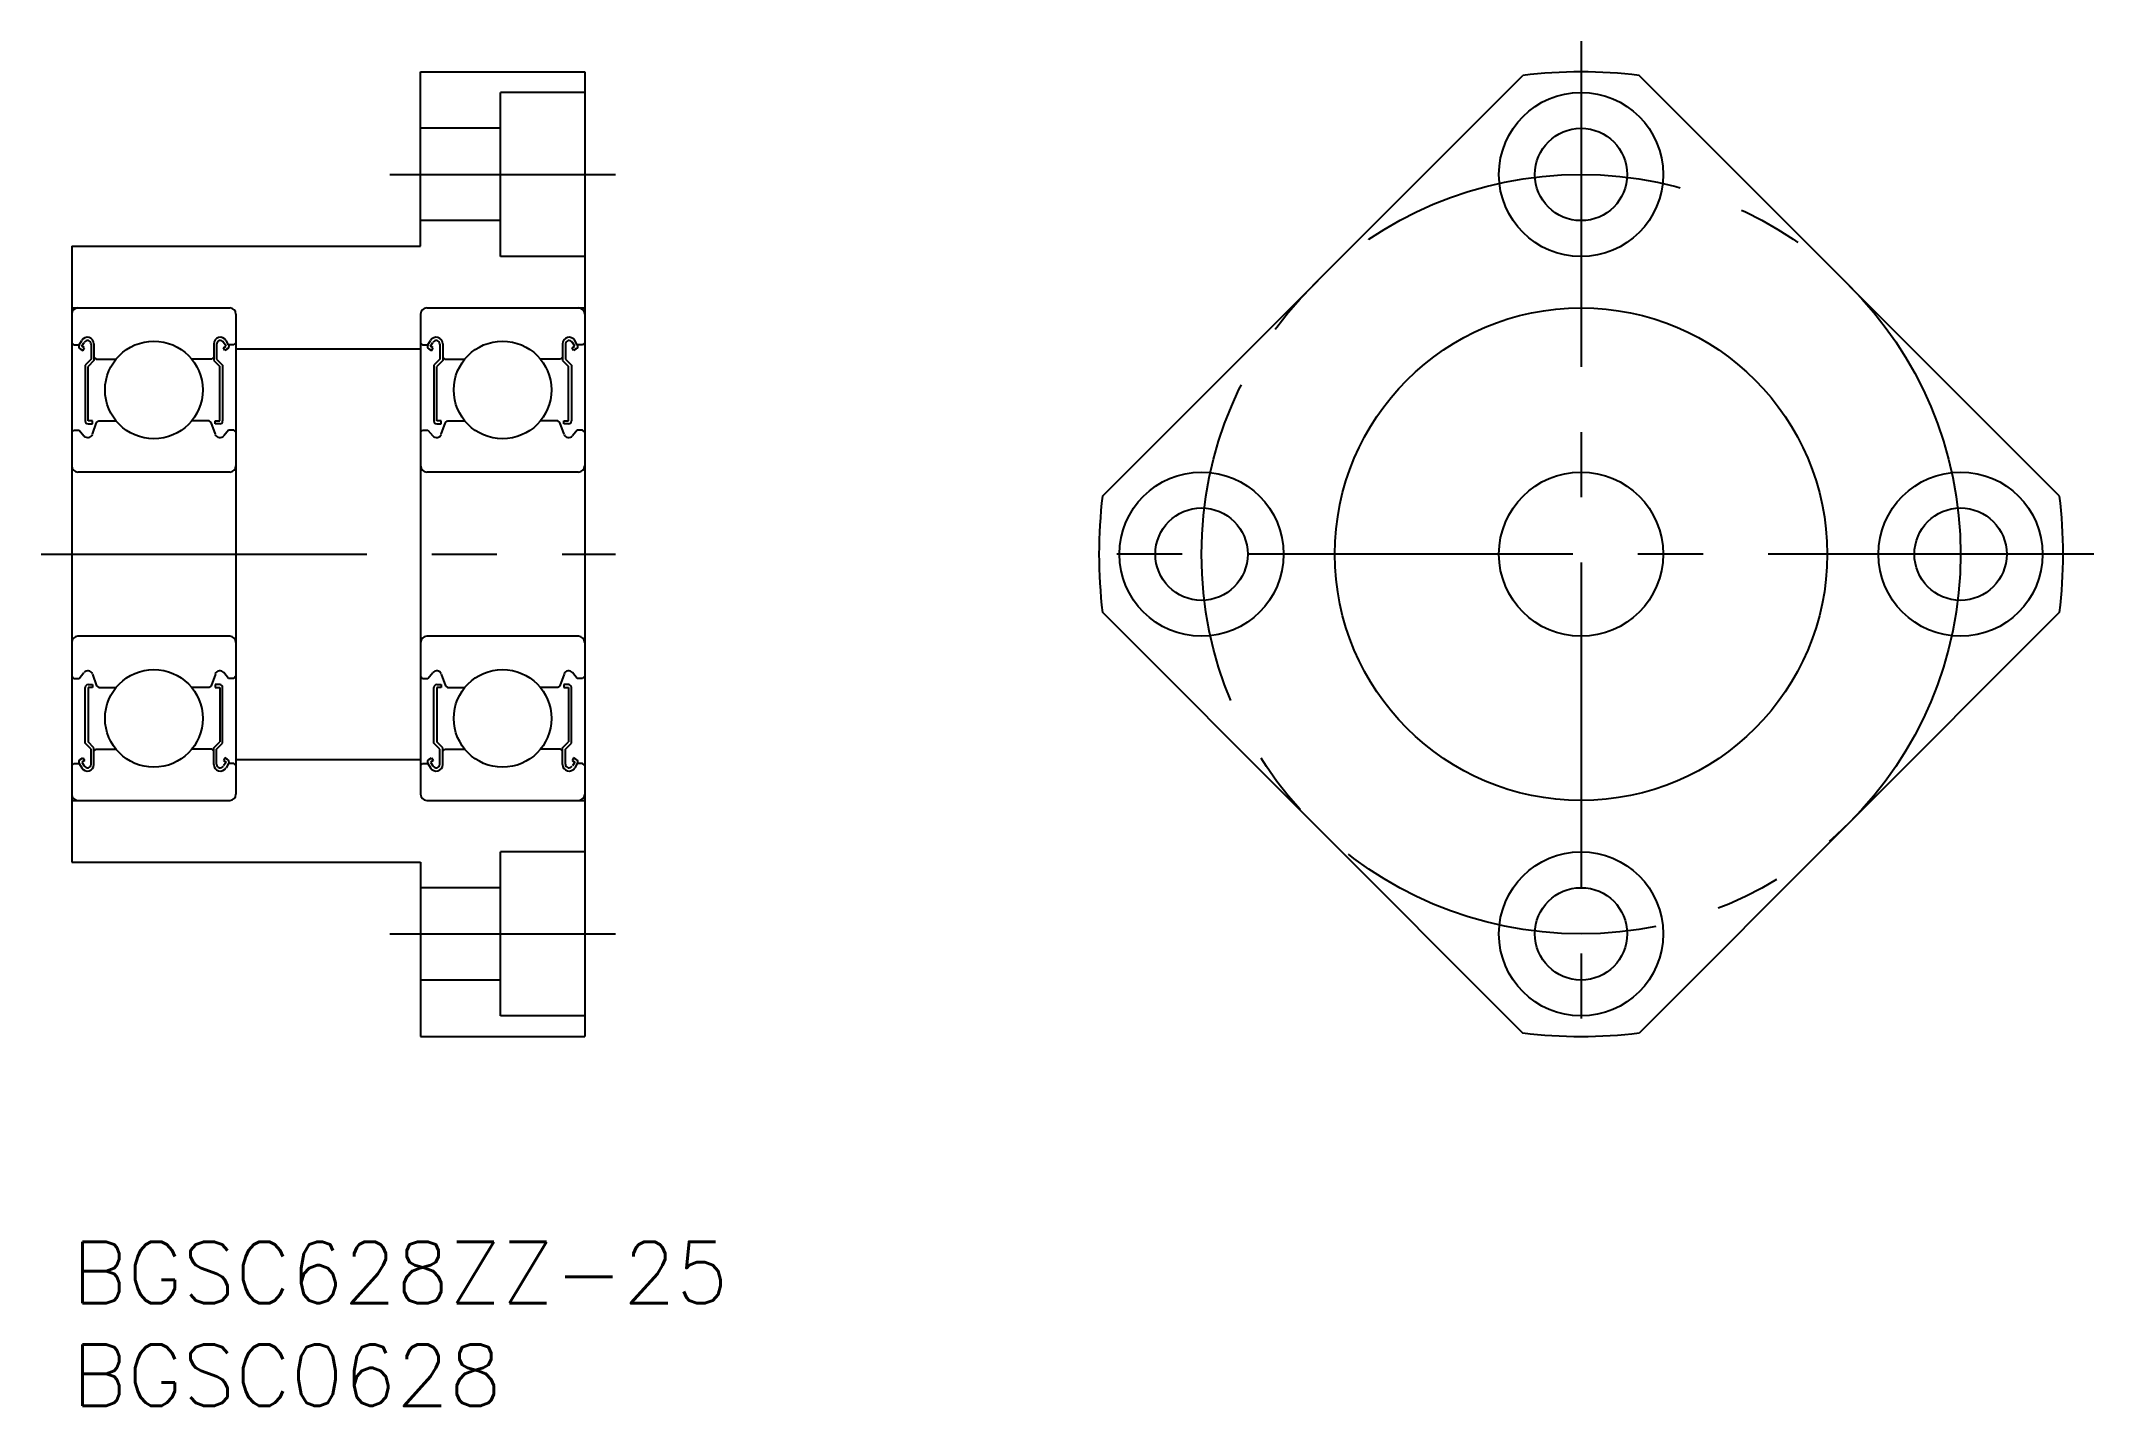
# Model space of a CAD drawing. Extents: x -1 to 99, y -8 to 58.
import ezdxf

# ---------------------------------------------------------------- set-up
doc = ezdxf.new("R2010")
doc.units = 0
doc.header["$LTSCALE"] = 0.5
doc.linetypes.add('CENTER', pattern=[50.8, 31.75, -6.35, 6.35, -6.35])
for name, color, linetype in [('MSM_CENTER', 1, 'CENTER'), ('MSM_CONTINUOUS', 7, 'CONTINUOUS'), ('MSM_PART_NUMBER', 7, 'CONTINUOUS')]:
    doc.layers.add(name, color=color, linetype=linetype)
doc.styles.get("Standard").update_dxf_attribs({"font": 'txt.shx', "height": 3, "bigfont": 'bigfont.shx'})

# ---------------------------------------------------------------- blocks, each defined once
blk = doc.blocks.new('*U1')
at = {"layer": 'MSM_PART_NUMBER'}
blk.add_text('BGSC628ZZ-25', height=3, dxfattribs=at).set_placement((0, -3))
blk = doc.blocks.new('*U2')
at = {"layer": 'MSM_PART_NUMBER'}
blk.add_text('BGSC0628', height=3, dxfattribs=at).set_placement((0, -8))

msp = doc.modelspace()

# ---------------------------------------------------------------- linework, layer by layer
at = {"layer": 'MSM_CENTER'}
for p, q in [((73.57, 58.5), (73.57, 8.5)), ((15.5, 52), (26.5, 52)), ((-1.5, 33.5), (26.5, 33.5)), ((98.57, 33.5), (48.57, 33.5)), ((15.5, 15), (26.5, 15))]:
    msp.add_line(p, q, dxfattribs=at)
msp.add_circle((73.57, 33.5), 18.5, dxfattribs=at)
at = {"layer": 'MSM_CONTINUOUS'}
for p, q in [((17, 57), (25, 57)), ((17, 48.5), (17, 57)), ((25, 57), (25, 10)), ((50.24, 36.33), (70.74, 56.83)), ((96.9, 36.33), (76.41, 56.83)), ((25, 56), (20.9, 56)), ((20.9, 48), (20.9, 56)), ((20.9, 54.25), (17, 54.25)), ((20.9, 49.75), (17, 49.75)), ((0, 48.5), (0, 18.5)), ((0, 48.5), (17, 48.5)), ((25, 48), (20.9, 48)), ((0, 45.5), (7.7, 45.5)), ((8, 45.2), (8, 21.8)), ((17, 45.2), (17, 21.8)), ((17.3, 45.5), (25, 45.5)), ((0, 43.8), (0.1, 43.7)), ((0.1, 43.7), (0.36, 43.7)), ((0.36, 43.7), (0.48, 43.91)), ((0.41, 43.5), (0.54, 43.43)), ((0.48, 43.63), (0.6, 43.82)), ((0.61, 43.56), (0.48, 43.63)), ((0.54, 43.43), (0.61, 43.56)), ((0.94, 43.73), (0.94, 43)), ((1.08, 43.75), (1.08, 42.94)), ((1.08, 43.1), (1.18, 43)), ((6.92, 43.1), (6.82, 43)), ((6.92, 43.75), (6.92, 42.94)), ((7.06, 43.73), (7.06, 43)), ((7.39, 43.56), (7.52, 43.63)), ((7.46, 43.43), (7.39, 43.56)), ((7.52, 43.63), (7.4, 43.82)), ((7.59, 43.5), (7.46, 43.43)), ((7.64, 43.7), (7.52, 43.91)), ((7.9, 43.7), (7.64, 43.7)), ((8, 43.8), (7.9, 43.7)), ((8, 43.5), (17, 43.5)), ((17, 43.8), (17.1, 43.7)), ((17.1, 43.7), (17.36, 43.7)), ((17.36, 43.7), (17.48, 43.91)), ((17.41, 43.5), (17.54, 43.43)), ((17.48, 43.63), (17.6, 43.82)), ((17.61, 43.56), (17.48, 43.63)), ((17.54, 43.43), (17.61, 43.56)), ((17.94, 43.73), (17.94, 43)), ((18.08, 43.75), (18.08, 42.94)), ((18.08, 43.1), (18.18, 43)), ((23.92, 43.1), (23.82, 43)), ((23.92, 43.75), (23.92, 42.94)), ((24.06, 43.73), (24.06, 43)), ((24.39, 43.56), (24.52, 43.63)), ((24.46, 43.43), (24.39, 43.56)), ((24.52, 43.63), (24.4, 43.82)), ((24.59, 43.5), (24.46, 43.43)), ((24.64, 43.7), (24.52, 43.91)), ((24.9, 43.7), (24.64, 43.7)), ((25, 43.8), (24.9, 43.7)), ((0.94, 43), (0.65, 42.71)), ((0.65, 42.71), (0.65, 39.99)), ((1.08, 42.94), (0.79, 42.65)), ((0.79, 39.99), (0.79, 42.65)), ((1.18, 43), (2.15, 43)), ((6.82, 43), (5.85, 43)), ((6.92, 42.94), (7.21, 42.65)), ((7.06, 43), (7.35, 42.71)), ((7.21, 39.99), (7.21, 42.65)), ((7.35, 42.71), (7.35, 39.99)), ((17.94, 43), (17.65, 42.71)), ((17.65, 42.71), (17.65, 39.99)), ((18.08, 42.94), (17.79, 42.65)), ((17.79, 39.99), (17.79, 42.65)), ((18.18, 43), (19.15, 43)), ((23.82, 43), (22.85, 43)), ((23.92, 42.94), (24.21, 42.65)), ((24.06, 43), (24.35, 42.71)), ((24.21, 39.99), (24.21, 42.65)), ((24.35, 42.71), (24.35, 39.99)), ((0, 39.45), (0.1, 39.55)), ((0.1, 39.55), (0.36, 39.55)), ((0.36, 39.55), (0.59, 39.27)), ((1.01, 39.99), (0.79, 39.99)), ((0.79, 39.85), (1.01, 39.85)), ((1, 39.34), (1.21, 39.91)), ((1.01, 39.85), (1.01, 39.99)), ((1.21, 39.91), (1.31, 40)), ((1.31, 40), (2.15, 40)), ((6.69, 40), (5.85, 40)), ((6.79, 39.91), (6.69, 40)), ((7, 39.34), (6.79, 39.91)), ((6.99, 39.85), (6.99, 39.99)), ((6.99, 39.99), (7.21, 39.99)), ((7.21, 39.85), (6.99, 39.85)), ((7.64, 39.55), (7.41, 39.27)), ((7.9, 39.55), (7.64, 39.55)), ((8, 39.45), (7.9, 39.55)), ((17, 39.45), (17.1, 39.55)), ((17.1, 39.55), (17.36, 39.55)), ((17.36, 39.55), (17.59, 39.27)), ((18.01, 39.99), (17.79, 39.99)), ((17.79, 39.85), (18.01, 39.85)), ((18, 39.34), (18.21, 39.91)), ((18.01, 39.85), (18.01, 39.99)), ((18.21, 39.91), (18.31, 40)), ((18.31, 40), (19.15, 40)), ((23.69, 40), (22.85, 40)), ((23.79, 39.91), (23.69, 40)), ((24, 39.34), (23.79, 39.91)), ((23.99, 39.85), (23.99, 39.99)), ((23.99, 39.99), (24.21, 39.99)), ((24.21, 39.85), (23.99, 39.85)), ((24.64, 39.55), (24.41, 39.27)), ((24.9, 39.55), (24.64, 39.55)), ((25, 39.45), (24.9, 39.55)), ((7.7, 37.5), (0.3, 37.5)), ((24.7, 37.5), (17.3, 37.5)), ((50.24, 30.67), (70.74, 10.17)), ((96.9, 30.67), (76.41, 10.17)), ((7.7, 29.5), (0.3, 29.5)), ((24.7, 29.5), (17.3, 29.5)), ((0, 27.55), (0.1, 27.45)), ((0.1, 27.45), (0.36, 27.45)), ((0.36, 27.45), (0.59, 27.73)), ((0.79, 27.15), (1.01, 27.15)), ((1, 27.66), (1.21, 27.09)), ((1.01, 27.15), (1.01, 27.01)), ((1.21, 27.09), (1.31, 27)), ((6.79, 27.09), (6.69, 27)), ((7, 27.66), (6.79, 27.09)), ((7.21, 27.15), (6.99, 27.15)), ((6.99, 27.15), (6.99, 27.01)), ((7.64, 27.45), (7.41, 27.73)), ((7.9, 27.45), (7.64, 27.45)), ((8, 27.55), (7.9, 27.45)), ((17, 27.55), (17.1, 27.45)), ((17.1, 27.45), (17.36, 27.45)), ((17.36, 27.45), (17.59, 27.73)), ((17.79, 27.15), (18.01, 27.15)), ((18, 27.66), (18.21, 27.09)), ((18.01, 27.15), (18.01, 27.01)), ((18.21, 27.09), (18.31, 27)), ((23.79, 27.09), (23.69, 27)), ((24, 27.66), (23.79, 27.09)), ((24.21, 27.15), (23.99, 27.15)), ((23.99, 27.15), (23.99, 27.01)), ((24.64, 27.45), (24.41, 27.73)), ((24.9, 27.45), (24.64, 27.45)), ((25, 27.55), (24.9, 27.45)), ((0.65, 24.29), (0.65, 27.01)), ((1.01, 27.01), (0.79, 27.01)), ((0.79, 27.01), (0.79, 24.35)), ((1.31, 27), (2.15, 27)), ((6.69, 27), (5.85, 27)), ((6.99, 27.01), (7.21, 27.01)), ((7.21, 27.01), (7.21, 24.35)), ((7.35, 24.29), (7.35, 27.01)), ((17.65, 24.29), (17.65, 27.01)), ((18.01, 27.01), (17.79, 27.01)), ((17.79, 27.01), (17.79, 24.35)), ((18.31, 27), (19.15, 27)), ((23.69, 27), (22.85, 27)), ((23.99, 27.01), (24.21, 27.01)), ((24.21, 27.01), (24.21, 24.35)), ((24.35, 24.29), (24.35, 27.01)), ((0.94, 24), (0.65, 24.29)), ((1.08, 24.06), (0.79, 24.35)), ((1.08, 23.25), (1.08, 24.06)), ((6.92, 24.06), (7.21, 24.35)), ((6.92, 23.25), (6.92, 24.06)), ((7.06, 24), (7.35, 24.29)), ((17.94, 24), (17.65, 24.29)), ((18.08, 24.06), (17.79, 24.35)), ((18.08, 23.25), (18.08, 24.06)), ((23.92, 24.06), (24.21, 24.35)), ((23.92, 23.25), (23.92, 24.06)), ((24.06, 24), (24.35, 24.29)), ((0, 23.2), (0.1, 23.3)), ((0.1, 23.3), (0.36, 23.3)), ((0.36, 23.3), (0.48, 23.09)), ((0.41, 23.5), (0.54, 23.57)), ((0.61, 23.44), (0.48, 23.37)), ((0.48, 23.37), (0.6, 23.18)), ((0.54, 23.57), (0.61, 23.44)), ((0.94, 23.27), (0.94, 24)), ((1.08, 23.9), (1.18, 24)), ((1.18, 24), (2.15, 24)), ((6.82, 24), (5.85, 24)), ((6.92, 23.9), (6.82, 24)), ((7.06, 23.27), (7.06, 24)), ((7.46, 23.57), (7.39, 23.44)), ((7.39, 23.44), (7.52, 23.37)), ((7.52, 23.37), (7.4, 23.18)), ((7.59, 23.5), (7.46, 23.57)), ((7.64, 23.3), (7.52, 23.09)), ((7.9, 23.3), (7.64, 23.3)), ((8, 23.2), (7.9, 23.3)), ((8, 23.5), (17, 23.5)), ((17, 23.2), (17.1, 23.3)), ((17.1, 23.3), (17.36, 23.3)), ((17.36, 23.3), (17.48, 23.09)), ((17.41, 23.5), (17.54, 23.57)), ((17.61, 23.44), (17.48, 23.37)), ((17.48, 23.37), (17.6, 23.18)), ((17.54, 23.57), (17.61, 23.44)), ((17.94, 23.27), (17.94, 24)), ((18.08, 23.9), (18.18, 24)), ((18.18, 24), (19.15, 24)), ((23.82, 24), (22.85, 24)), ((23.92, 23.9), (23.82, 24)), ((24.06, 23.27), (24.06, 24)), ((24.46, 23.57), (24.39, 23.44)), ((24.39, 23.44), (24.52, 23.37)), ((24.52, 23.37), (24.4, 23.18)), ((24.59, 23.5), (24.46, 23.57)), ((24.64, 23.3), (24.52, 23.09)), ((24.9, 23.3), (24.64, 23.3)), ((25, 23.2), (24.9, 23.3)), ((0, 21.5), (7.7, 21.5)), ((17.3, 21.5), (25, 21.5)), ((0, 18.5), (17, 18.5)), ((17, 18.5), (17, 10)), ((25, 19), (20.9, 19)), ((20.9, 11), (20.9, 19)), ((20.9, 17.25), (17, 17.25)), ((20.9, 12.75), (17, 12.75)), ((25, 11), (20.9, 11)), ((17, 10), (25, 10))]:
    msp.add_line(p, q, dxfattribs=at)
for centre, radius in [((73.57, 52), 4), ((73.57, 52), 2.25), ((73.57, 33.5), 12), ((4, 41.5), 2.38), ((21, 41.5), 2.38), ((55.07, 33.5), 4), ((73.57, 33.5), 4), ((92.07, 33.5), 4), ((55.07, 33.5), 2.25), ((92.07, 33.5), 2.25), ((4, 25.5), 2.38), ((21, 25.5), 2.38), ((73.57, 15), 4), ((73.57, 15), 2.25)]:
    msp.add_circle(centre, radius, dxfattribs=at)
for centre, radius, start, end in [((73.57, 33.5), 23.5, 83.0722, 96.9278), ((0.3, 45.2), 0.3, 90, 180), ((7.7, 45.2), 0.3, 0, 90), ((17.3, 45.2), 0.3, 90, 180), ((24.7, 45.2), 0.3, 0, 90), ((0.76, 43.75), 0.32, 0, 149.379), ((7.24, 43.75), 0.32, 30.621, 180), ((17.76, 43.75), 0.32, 0, 149.379), ((24.24, 43.75), 0.32, 30.621, 180), ((0.48, 43.63), 0.144, 149.9913, 239.9964), ((0.76, 43.73), 0.18, 0, 149.3819), ((7.24, 43.73), 0.18, 30.6181, 180), ((7.52, 43.63), 0.144, 300.0036, 30.0087), ((17.48, 43.63), 0.144, 149.9913, 239.9964), ((17.76, 43.73), 0.18, 0, 149.3819), ((24.24, 43.73), 0.18, 30.6181, 180), ((24.52, 43.63), 0.144, 300.0036, 30.0087), ((0.78, 39.42), 0.24, 219.2765, 339.9997), ((0.79, 39.99), 0.14, 180, 270), ((7.22, 39.42), 0.24, 200.0003, 320.7235), ((7.21, 39.99), 0.14, 270, 0), ((17.78, 39.42), 0.24, 219.2765, 339.9997), ((17.79, 39.99), 0.14, 180, 270), ((24.22, 39.42), 0.24, 200.0003, 320.7235), ((24.21, 39.99), 0.14, 270, 0), ((0.3, 37.8), 0.3, 180, 270), ((7.7, 37.8), 0.3, 270, 0), ((17.3, 37.8), 0.3, 180, 270), ((24.7, 37.8), 0.3, 270, 0), ((73.57, 33.5), 23.5, 173.0722, 186.9278), ((73.57, 33.5), 23.5, 353.0722, 6.9278), ((0.3, 29.2), 0.3, 90, 180), ((7.7, 29.2), 0.3, 0, 90), ((17.3, 29.2), 0.3, 90, 180), ((24.7, 29.2), 0.3, 0, 90), ((0.78, 27.58), 0.24, 20.0003, 140.7235), ((0.79, 27.01), 0.14, 90, 180), ((7.22, 27.58), 0.24, 39.2765, 159.9997), ((7.21, 27.01), 0.14, 0, 90), ((17.78, 27.58), 0.24, 20.0003, 140.7235), ((17.79, 27.01), 0.14, 90, 180), ((24.22, 27.58), 0.24, 39.2765, 159.9997), ((24.21, 27.01), 0.14, 0, 90), ((0.48, 23.37), 0.144, 120.0036, 210.0087), ((0.76, 23.25), 0.32, 210.621, 0), ((0.76, 23.27), 0.18, 210.6181, 0), ((7.24, 23.25), 0.32, 180, 329.379), ((7.24, 23.27), 0.18, 180, 329.3819), ((7.52, 23.37), 0.144, 329.9913, 59.9964), ((17.48, 23.37), 0.144, 120.0036, 210.0087), ((17.76, 23.25), 0.32, 210.621, 0), ((17.76, 23.27), 0.18, 210.6181, 0), ((24.24, 23.25), 0.32, 180, 329.379), ((24.24, 23.27), 0.18, 180, 329.3819), ((24.52, 23.37), 0.144, 329.9913, 59.9964), ((0.3, 21.8), 0.3, 180, 270), ((7.7, 21.8), 0.3, 270, 0), ((17.3, 21.8), 0.3, 180, 270), ((24.7, 21.8), 0.3, 270, 0), ((73.57, 33.5), 23.5, 263.0722, 276.9278)]:
    msp.add_arc(centre, radius, start, end, dxfattribs=at)

# ---------------------------------------------------------------- block references
for name in ['*U1', '*U2']:
    msp.add_blockref(name, (0, 0), dxfattribs=at)

doc.saveas('drawing.dxf')
